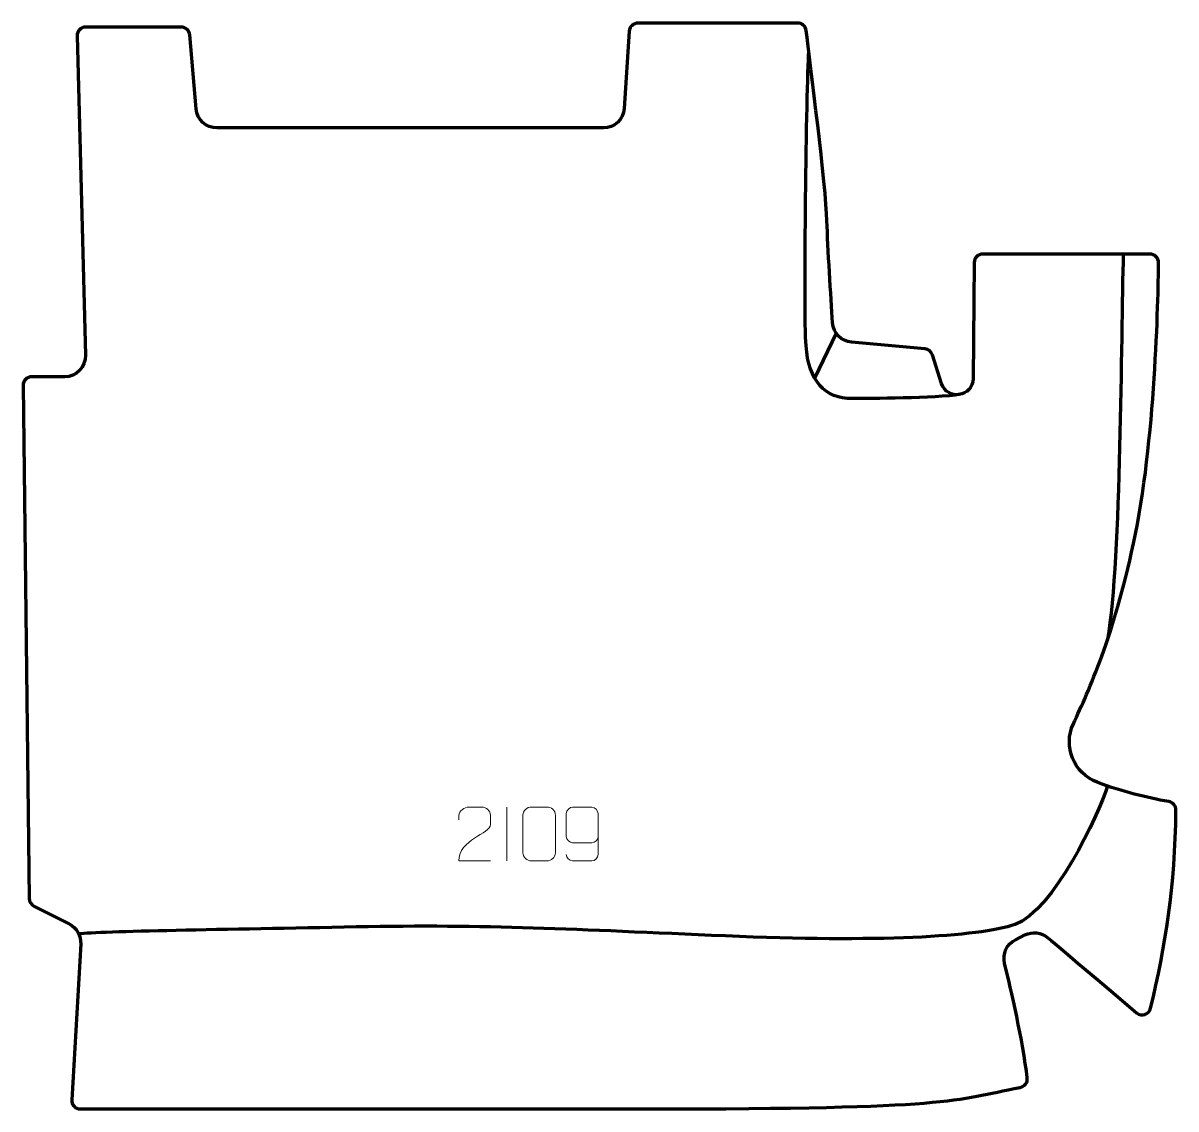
# Model space of a CAD drawing. Header units: millimetres. Extents: x -268 to 268, y -252 to 252.
import ezdxf

# ---------------------------------------------------------------- set-up
doc = ezdxf.new("R2010")
doc.units = ezdxf.units.MM
doc.header["$MEASUREMENT"] = 0
for name, color, linetype in [('layer 1', 7, 'Continuous'), ('layer 2', 7, 'Continuous'), ('layer 3', 7, 'Continuous')]:
    doc.layers.add(name, color=color, linetype=linetype)

msp = doc.modelspace()

# ---------------------------------------------------------------- linework, layer by layer
at = {"layer": 'layer 1', "color": 250, "lineweight": 9}
for points, knots in [([(-50.64, -136.8545), (-55.5544, -136.8542), (-60.4688, -136.8542), (-65.3829, -136.8545), (-65.3829, -136.8545), (-65.3829, -126.9222), (-50.7319, -124.281), (-50.64, -119.9707), (-50.64, -119.9707), (-50.6403, -118.5466), (-50.6403, -117.1229), (-50.64, -115.6996), (-50.64, -115.6996), (-50.6569, -113.6225), (-52.7797, -111.8977), (-54.4507, -111.8804), (-54.4507, -111.8804), (-56.5239, -111.8808), (-58.5968, -111.8808), (-60.6692, -111.8804), (-60.6692, -111.8804), (-62.4913, -111.8639), (-65.316, -113.656), (-65.3829, -115.7496), (-65.3829, -115.7496), (-65.3829, -115.7496), (-65.3829, -117.8044), (-65.3829, -117.8044)], [0, 0, 0, 0, 0.125, 0.125, 0.125, 0.125, 0.25, 0.25, 0.25, 0.25, 0.375, 0.375, 0.375, 0.375, 0.5, 0.5, 0.5, 0.5, 0.625, 0.625, 0.625, 0.625, 0.75, 0.75, 0.75, 0.75, 1, 1, 1, 1]), ([(-31.5921, -111.8681), (-29.226, -111.8681), (-26.8595, -111.8681), (-24.493, -111.8681), (-24.493, -111.8681), (-22.5125, -111.8325), (-20.4865, -113.3268), (-20.4594, -115.7689), (-20.4594, -115.7689), (-20.4598, -121.5263), (-20.4598, -127.2841), (-20.4594, -133.0423), (-20.4594, -133.0423), (-20.6015, -135.3699), (-22.3079, -136.8522), (-24.493, -136.863), (-24.493, -136.863), (-26.8654, -136.8626), (-29.2378, -136.8626), (-31.6098, -136.863), (-31.6098, -136.863), (-33.5683, -136.9686), (-35.5747, -135.0807), (-35.5633, -133.0597), (-35.5633, -133.0597), (-35.5629, -127.2791), (-35.5629, -121.4988), (-35.5633, -115.719), (-35.5633, -115.719), (-35.559, -113.577), (-33.7819, -111.8545), (-31.5921, -111.8681)], [0, 0, 0, 0, 0.11111111, 0.11111111, 0.11111111, 0.11111111, 0.22222222, 0.22222222, 0.22222222, 0.22222222, 0.33333333, 0.33333333, 0.33333333, 0.33333333, 0.44444444, 0.44444444, 0.44444444, 0.44444444, 0.55555556, 0.55555556, 0.55555556, 0.55555556, 0.66666667, 0.66666667, 0.66666667, 0.66666667, 0.77777778, 0.77777778, 0.77777778, 0.77777778, 1, 1, 1, 1]), ([(-15.4413, -133.9081), (-15.4172, -135.2476), (-14.061, -136.9009), (-12.4891, -136.8665), (-12.4891, -136.8665), (-9.5043, -136.8662), (-6.5191, -136.8662), (-3.5337, -136.8665), (-3.5337, -136.8665), (-2.3146, -136.8815), (-0.5864, -135.4439), (-0.5814, -133.9081), (-0.5814, -133.9081), (-0.5817, -127.5477), (-0.5817, -121.1869), (-0.5814, -114.8261), (-0.5814, -114.8261), (-0.5861, -113.6632), (-2.3146, -111.8921), (-3.5337, -111.8677), (-3.5337, -111.8677), (-6.5191, -111.868), (-9.5043, -111.868), (-12.4891, -111.8677), (-12.4891, -111.8677), (-13.7672, -111.9115), (-15.4369, -113.526), (-15.4413, -114.8261), (-15.4413, -114.8261), (-15.4413, -118.4095), (-15.4413, -121.9925), (-15.4413, -125.5753), (-15.4413, -125.5753), (-15.4028, -127.0535), (-13.8201, -128.4864), (-12.4891, -128.4843), (-12.4891, -128.4843), (-9.5043, -128.4846), (-6.5191, -128.4846), (-3.5337, -128.4843), (-3.5337, -128.4843), (-2.2042, -128.4893), (-0.5612, -126.9821), (-0.6029, -125.5535)], [0, 0, 0, 0, 0.08333333, 0.08333333, 0.08333333, 0.08333333, 0.16666667, 0.16666667, 0.16666667, 0.16666667, 0.25, 0.25, 0.25, 0.25, 0.33333333, 0.33333333, 0.33333333, 0.33333333, 0.41666667, 0.41666667, 0.41666667, 0.41666667, 0.5, 0.5, 0.5, 0.5, 0.58333333, 0.58333333, 0.58333333, 0.58333333, 0.66666667, 0.66666667, 0.66666667, 0.66666667, 0.75, 0.75, 0.75, 0.75, 0.83333333, 0.83333333, 0.83333333, 0.83333333, 1, 1, 1, 1])]:
    msp.add_open_spline(points, degree=3, knots=knots, dxfattribs=at)
msp.add_open_spline([(-43.0114, -111.8803), (-43.0114, -111.8803), (-43.0114, -136.8544), (-43.0114, -136.8544)], degree=3, dxfattribs=at)
at = {"layer": 'layer 2', "color": 230, "lineweight": 200}
msp.add_open_spline([(-245.1211, -247.7696), (-245.1211, -247.7696), (-240.9424, -175.3387), (-240.9424, -175.3387), (-240.9424, -175.3387), (-240.7195, -171.4747), (-242.8093, -167.8464), (-246.2634, -166.1005), (-246.2634, -166.1005), (-246.2634, -166.1005), (-262.6245, -157.83), (-262.6245, -157.83), (-262.6245, -157.83), (-263.9559, -157.1569), (-264.8018, -155.7994), (-264.8198, -154.3079), (-264.8198, -154.3079), (-264.8198, -154.3079), (-267.6692, 83.7664), (-267.6692, 83.7664), (-267.6692, 83.7664), (-267.696, 85.9939), (-265.8976, 87.8142), (-263.6698, 87.8142), (-263.6698, 87.8142), (-263.6698, 87.8142), (-248.4287, 87.8142), (-248.4287, 87.8142), (-248.4287, 87.8142), (-242.9585, 87.8142), (-238.5647, 92.3248), (-238.7083, 97.7932), (-238.7083, 97.7932), (-238.7083, 97.7932), (-242.5966, 246.0326), (-242.5966, 246.0326), (-242.5966, 246.0326), (-242.6555, 248.2819), (-240.8479, 250.1375), (-238.5979, 250.1375), (-238.5979, 250.1375), (-238.5979, 250.1375), (-194.2216, 250.1375), (-194.2216, 250.1375), (-194.2216, 250.1375), (-192.1441, 250.1375), (-190.4123, 248.5468), (-190.2359, 246.4771), (-190.2359, 246.4771), (-190.2359, 246.4771), (-187.3145, 212.2015), (-187.3145, 212.2015), (-187.3145, 212.2015), (-186.8859, 207.1692), (-182.6762, 203.3031), (-177.6259, 203.3031), (-177.6259, 203.3031), (-177.6259, 203.3031), (1.7852, 203.3031), (1.7852, 203.3031), (1.7852, 203.3031), (6.9086, 203.3031), (11.1532, 207.2785), (11.4883, 212.391), (11.4883, 212.391), (11.4883, 212.391), (13.8407, 248.2618), (13.8407, 248.2618), (13.8407, 248.2618), (13.9786, 250.365), (15.7245, 252.0002), (17.832, 252.0002), (17.832, 252.0002), (17.832, 252.0002), (91.994, 252.0002), (91.994, 252.0002), (91.994, 252.0002), (94.0073, 252.0002), (95.7063, 250.5072), (95.9613, 248.5101), (95.9613, 248.5101), (97.8593, 233.6494), (105.1625, 175.6968), (105.6253, 160.1943), (105.6253, 160.1943), (106.0014, 147.5973), (107.44, 125.0372), (108.2521, 112.8815), (108.2521, 112.8815), (108.5714, 108.1017), (112.3232, 104.2678), (117.0948, 103.8441), (117.0948, 103.8441), (117.0948, 103.8441), (151.1351, 100.8229), (151.1351, 100.8229), (151.1351, 100.8229), (152.7427, 100.68), (154.1072, 99.585), (154.5948, 98.0462), (154.5948, 98.0462), (154.5948, 98.0462), (158.8045, 84.7521), (158.8045, 84.7521), (158.8045, 84.7521), (161.3801, 76.6188), (173.3717, 78.4127), (173.4543, 86.9439), (173.4543, 86.9439), (173.4543, 86.9439), (173.9753, 140.799), (173.9753, 140.799), (173.9753, 140.799), (173.9968, 142.9929), (175.7812, 144.7602), (177.9755, 144.7602), (177.9755, 144.7602), (177.9755, 144.7602), (255.6127, 144.7602), (255.6127, 144.7602), (255.6127, 144.7602), (257.8369, 144.7602), (259.6333, 142.9474), (259.6125, 140.7235), (259.6125, 140.7235), (259.4544, 123.8706), (258.182, 57.8055), (247.9906, 10.3781), (247.9906, 10.3781), (238.6973, -32.8691), (227.3058, -57.6489), (220.0541, -73.2297), (220.0541, -73.2297), (215.1374, -83.7929), (220.2696, -96.2703), (231.1662, -100.3949), (231.1662, -100.3949), (243.1557, -104.9334), (253.9063, -107.5172), (264.3464, -109.341), (264.3464, -109.341), (266.2754, -109.678), (267.6844, -111.3544), (267.6692, -113.3126), (267.6692, -113.3126), (267.3947, -148.9312), (262.821, -176.5509), (255.9224, -205.2525), (255.9224, -205.2525), (255.2257, -208.1522), (251.7215, -209.3052), (249.4447, -207.3794), (249.4447, -207.3794), (231.4223, -192.1341), (215.7925, -178.9356), (208.1937, -172.5214), (208.1937, -172.5214), (205.2162, -170.0082), (201.0277, -169.5165), (197.5483, -171.2694), (197.5483, -171.2694), (197.5483, -171.2694), (193.1992, -173.4602), (193.1992, -173.4602), (193.1992, -173.4602), (189.1582, -175.4961), (187.0538, -180.0494), (188.1266, -184.4457), (188.1266, -184.4457), (191.0607, -196.468), (196.6162, -220.4671), (198.6366, -237.6322), (198.6366, -237.6322), (198.8821, -239.7178), (197.4664, -241.6327), (195.403, -242.0247), (195.403, -242.0247), (163.7373, -248.0378), (166.0699, -252.0002), (21.8025, -252.0002), (21.8025, -252.0002), (21.8025, -252.0002), (-241.1276, -252.0002), (-241.1276, -252.0002), (-241.1276, -252.0002), (-243.4274, -252.0002), (-245.2534, -250.0655), (-245.1211, -247.7696)], degree=3, knots=[0, 0, 0, 0, 0.02083333, 0.02083333, 0.02083333, 0.02083333, 0.04166667, 0.04166667, 0.04166667, 0.04166667, 0.0625, 0.0625, 0.0625, 0.0625, 0.08333333, 0.08333333, 0.08333333, 0.08333333, 0.10416667, 0.10416667, 0.10416667, 0.10416667, 0.125, 0.125, 0.125, 0.125, 0.14583333, 0.14583333, 0.14583333, 0.14583333, 0.16666667, 0.16666667, 0.16666667, 0.16666667, 0.1875, 0.1875, 0.1875, 0.1875, 0.20833333, 0.20833333, 0.20833333, 0.20833333, 0.22916667, 0.22916667, 0.22916667, 0.22916667, 0.25, 0.25, 0.25, 0.25, 0.27083333, 0.27083333, 0.27083333, 0.27083333, 0.29166667, 0.29166667, 0.29166667, 0.29166667, 0.3125, 0.3125, 0.3125, 0.3125, 0.33333333, 0.33333333, 0.33333333, 0.33333333, 0.35416667, 0.35416667, 0.35416667, 0.35416667, 0.375, 0.375, 0.375, 0.375, 0.39583333, 0.39583333, 0.39583333, 0.39583333, 0.41666667, 0.41666667, 0.41666667, 0.41666667, 0.4375, 0.4375, 0.4375, 0.4375, 0.45833333, 0.45833333, 0.45833333, 0.45833333, 0.47916667, 0.47916667, 0.47916667, 0.47916667, 0.5, 0.5, 0.5, 0.5, 0.52083333, 0.52083333, 0.52083333, 0.52083333, 0.54166667, 0.54166667, 0.54166667, 0.54166667, 0.5625, 0.5625, 0.5625, 0.5625, 0.58333333, 0.58333333, 0.58333333, 0.58333333, 0.60416667, 0.60416667, 0.60416667, 0.60416667, 0.625, 0.625, 0.625, 0.625, 0.64583333, 0.64583333, 0.64583333, 0.64583333, 0.66666667, 0.66666667, 0.66666667, 0.66666667, 0.6875, 0.6875, 0.6875, 0.6875, 0.70833333, 0.70833333, 0.70833333, 0.70833333, 0.72916667, 0.72916667, 0.72916667, 0.72916667, 0.75, 0.75, 0.75, 0.75, 0.77083333, 0.77083333, 0.77083333, 0.77083333, 0.79166667, 0.79166667, 0.79166667, 0.79166667, 0.8125, 0.8125, 0.8125, 0.8125, 0.83333333, 0.83333333, 0.83333333, 0.83333333, 0.85416667, 0.85416667, 0.85416667, 0.85416667, 0.875, 0.875, 0.875, 0.875, 0.89583333, 0.89583333, 0.89583333, 0.89583333, 0.91666667, 0.91666667, 0.91666667, 0.91666667, 0.9375, 0.9375, 0.9375, 0.9375, 0.95833333, 0.95833333, 0.95833333, 0.95833333, 1, 1, 1, 1], dxfattribs=at)
at = {"layer": 'layer 3', "color": 142, "lineweight": 200}
for points, knots in [([(167.5381, 79.6859), (155.6689, 77.7936), (125.4909, 77.7534), (117.4172, 77.6973), (117.4172, 77.6973), (104.5701, 77.6073), (97.0997, 85.862), (95.9041, 102.2972), (95.9041, 102.2972), (94.7089, 118.7324), (96.131, 222.8262), (97.2129, 238.6119)], [0, 0, 0, 0, 0.25, 0.25, 0.25, 0.25, 0.5, 0.5, 0.5, 0.5, 1, 1, 1, 1]), ([(235.9061, -102.111), (231.8689, -115.5448), (210.3534, -160.3683), (193.0217, -166.3448), (193.0217, -166.3448), (175.6901, -172.3212), (128.4761, -174.7119), (58.5513, -171.7236), (58.5513, -171.7236), (-11.3731, -168.7355), (-52.6106, -166.3448), (-112.9727, -167.54), (-112.9727, -167.54), (-173.3351, -168.7355), (-232.4828, -169.6436), (-241.7955, -170.7633)], [0, 0, 0, 0, 0.2, 0.2, 0.2, 0.2, 0.4, 0.4, 0.4, 0.4, 0.6, 0.6, 0.6, 0.6, 1, 1, 1, 1])]:
    msp.add_open_spline(points, degree=3, knots=knots, dxfattribs=at)
for points in [[(243.224, 144.7604), (242.0288, 106.182), (242.3339, 4.0828), (235.906, -34.2159)], [(109.8744, 108.1215), (109.8744, 108.1215), (99.9049, 87.1708), (99.9049, 87.1708)]]:
    msp.add_open_spline(points, degree=3, dxfattribs=at)

doc.saveas('drawing.dxf')
